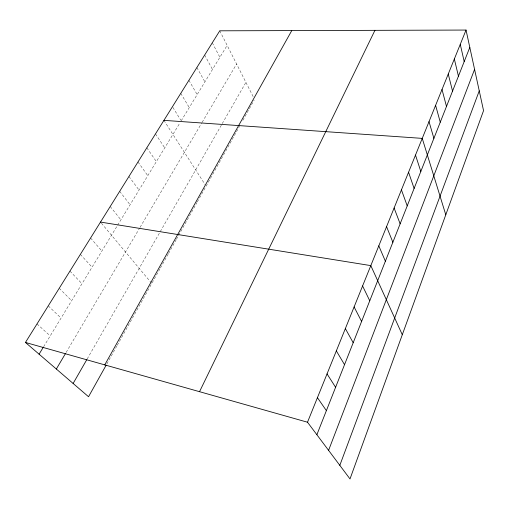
<?xml version="1.0" encoding="UTF-8"?>
<svg xmlns="http://www.w3.org/2000/svg" width="509" height="509" viewBox="0 0 509 509"><rect width="100%" height="100%" fill="white"/><g stroke="black" fill="none" stroke-linecap="round" stroke-linejoin="round"><path stroke-width="0.38" stroke-dasharray="2.54 1.91" d="M106.896 363.852L116.879 345.967M117.255 345.293L151.797 283.443L100.502 222.083M152.172 282.769L160.055 268.65M160.437 267.963L168.135 254.176M168.511 253.501L176.044 240.006M176.432 239.313L196.958 202.557M197.327 201.888L205.712 186.873M206.094 186.186L212.285 175.096M212.673 174.409L239.51 126.34M242.869 120.321L254.169 100.082M87.192 358.96L221.867 124.266M222.242 123.604L245.911 82.363M66.157 352.4L139.682 228M140.083 227.326L201.717 123.032M202.118 122.357L236.602 64.007M43.615 346.731L117.223 225.869M117.63 225.201L179.951 122.873M181.185 120.843L227.148 45.377M37.004 323.928L50.213 335.902M48.26 305.871L61.067 318.08M59.235 288.266L71.654 300.698M69.937 271.106L81.981 283.736M80.377 254.36L92.059 267.187M90.564 238.027L101.902 251.026M110.211 206.514L120.894 219.837M119.685 191.314L130.069 204.783M128.942 176.464L139.027 190.067M137.99 161.957L147.788 175.681M146.834 147.775L156.352 161.62M155.474 133.912L164.731 147.858M163.93 120.359L204.911 184.328M172.863 107.374L180.771 120.169M180.771 93.344L189.265 107.577M188.909 80.288L197.168 94.598M196.875 67.512L204.904 81.898M204.669 55.017L212.476 69.466M212.291 42.788L219.888 57.294M219.761 30.814L253.132 96.589"/><path stroke-width="0.76" d="M339.821 465.353L479.249 90.85M328.585 450.357L474.585 69.37M316.872 434.724L469.807 47.375M466.04 30.056L483.55 110.638L350.001 478.944L307.506 422.222L466.04 30.056L219.761 30.814L25.45 342.455L88.541 396.727L106.139 365.207M199.534 391.688L374.936 30.336M104.752 364.883L291.765 30.591M73.124 383.468L86.791 359.647M56.334 369.025L65.375 353.73M39.078 354.181L43.201 347.412M163.93 120.359L422.247 138.384L445.782 214.792M100.502 222.083L370.813 265.615L402.295 334.737M25.45 342.455L307.506 422.222M317.431 397.669L326.384 410.636M327.039 373.905L335.596 387.298M336.341 350.886L344.529 364.673M345.356 328.579L353.195 342.735M354.105 306.952L361.6 321.44M362.586 285.975L369.757 300.774M378.804 245.853L385.383 261.2M386.566 226.658L392.865 242.246M394.106 208.003L400.144 223.82M401.436 189.87L407.219 205.891M408.562 172.239L414.11 188.445M415.497 155.08L420.816 171.463M429.017 121.645L433.891 138.333M435.602 105.357L440.272 122.179M442.016 89.501L446.482 106.438M448.257 74.053L452.539 91.105M454.34 59.012L458.437 76.159M460.263 44.353L464.195 61.589"/></g></svg>
